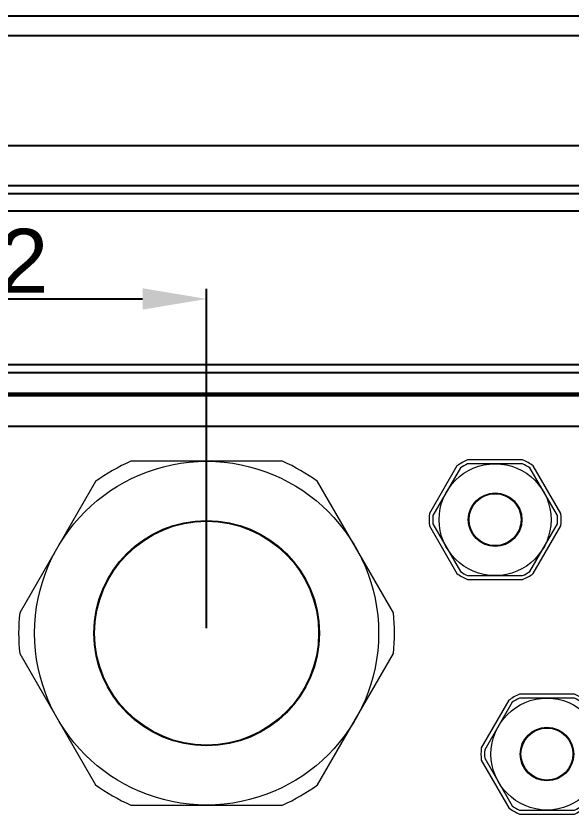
# Model space of a CAD drawing. Header units: millimetres. Extents: x 46697 to 51381, y 25488 to 34806.
# Drawn here: x 49468.6 to 49538, y 28261 to 28360.8 of the extents above; entities that cross this region are included whole.
import ezdxf

# ---------------------------------------------------------------- set-up
doc = ezdxf.new("R2010")
doc.units = ezdxf.units.MM
doc.layers.add('000-KOTIRANJE', color=254, linetype='Continuous', lineweight=5)
doc.layers.add('000-PI-Oprema', color=30, linetype='Continuous', lineweight=5)
doc.layers.add('000-PI-ORMAR', color=51, linetype='Continuous')
doc.layers.add('210-0', color=7, linetype='Continuous')
doc.styles.get("Standard").update_dxf_attribs({"font": 'arial.ttf'})
doc.dimstyles.new('ISO-25-lb', dxfattribs={"dimtxt": 8, "dimasz": 8, "dimexe": 1.25, "dimexo": 0.625, "dimtad": 1, "dimdec": 1, "dimtxsty": 'Standard', "dimcen": 5, "dimadec": 0, "dimazin": 0, "dimtfac": 1, "dimtdec": 1, "dimtmove": 0, "dimatfit": 3, "dimfxl": 1, "dimarcsym": 0})

# ---------------------------------------------------------------- blocks, each defined once
blk = doc.blocks.new('NSYCRN325150_bottom')
at = {"layer": '000-PI-ORMAR'}
for p, q in [((49561.72, 30888.931), (49801.72, 30888.931)), ((49804.22, 30886.431), (49559.22, 30886.431)), ((49559.22, 30872.731), (49804.22, 30872.731)), ((49577.52, 30867.731), (49786.92, 30867.731)), ((49559.42, 30866.731), (49805.02, 30866.731)), ((49807.22, 30864.531), (49557.22, 30864.531)), ((49608.72, 30845.342), (49755.72, 30845.342)), ((49755.72, 30844.282), (49608.72, 30844.282)), ((49608.22, 30841.471), (49756.22, 30841.471)), ((49608.72, 30841.75), (49755.72, 30841.75)), ((49755.72, 30841.679), (49608.72, 30841.679)), ((49756.22, 30837.591), (49608.22, 30837.591))]:
    blk.add_line(p, q, dxfattribs=at)
blk = doc.blocks.new('2_2411_851_28__01_0_in_2411_851_28__4')
at = {"layer": '000-PI-Oprema'}
for p, q in [((9.487, 21.5), (-9.487, 21.5)), ((-13.876, 18.966), (-23.363, 2.534)), ((23.363, 2.534), (13.876, 18.966)), ((-23.363, -2.534), (-13.876, -18.966)), ((13.876, -18.966), (23.363, -2.534)), ((-9.487, -21.5), (9.487, -21.5))]:
    blk.add_line(p, q, dxfattribs=at)
for radius in [21.5, 14.1, 14]:
    blk.add_circle((0, 0), radius, dxfattribs=at)
for start, end in [(113.80938, 126.19062), (53.80938, 66.19062), (173.80938, 186.19062), (353.80938, 6.19062), (233.80938, 246.19062), (293.80938, 306.19062)]:
    blk.add_arc((0, 0), 23.5, start, end, dxfattribs=at)
blk = doc.blocks.new('*U221')
blk.add_blockref('2_2411_851_28__01_0_in_2411_851_28__4', (0, 0))
blk = doc.blocks.new('*U222')
at = {"layer": '000-PI-Oprema', "color": 0, "linetype": 'ByBlock', "lineweight": -2, "transparency": 16777216}
blk.add_blockref('*U221', (0, 0), dxfattribs=at)
blk = doc.blocks.new('M12')
at = {"layer": '000-PI-Oprema'}
for p, q in [((3.441, 7), (-3.441, 7)), ((3.437, 7.5), (-3.437, 7.5)), ((-4.777, 6.726), (-8.214, 0.774)), ((-4.342, 6.48), (-7.783, 0.52)), ((7.783, 0.52), (4.342, 6.48)), ((8.214, 0.774), (4.777, 6.726)), ((-8.214, -0.774), (-4.777, -6.726)), ((-7.783, -0.52), (-4.342, -6.48)), ((4.342, -6.48), (7.783, -0.52)), ((4.777, -6.726), (8.214, -0.774)), ((-3.441, -7), (3.441, -7)), ((-3.437, -7.5), (3.437, -7.5))]:
    blk.add_line(p, q, dxfattribs=at)
for radius in [7, 3.35, 3.25]:
    blk.add_circle((0, 0), radius, dxfattribs=at)
for radius, start, end in [(8.25, 114.61998, 125.38002), (7.8, 116.17695, 123.82305), (8.25, 54.61998, 65.38002), (7.8, 56.17695, 63.82305), (8.25, 174.61998, 185.38002), (7.8, 176.17695, 183.82305), (7.8, 356.17695, 3.82305), (8.25, 354.61998, 5.38002), (8.25, 234.61998, 245.38002), (7.8, 236.17695, 243.82305), (8.25, 294.61998, 305.38002), (7.8, 296.17695, 303.82305)]:
    blk.add_arc((0, 0), radius, start, end, dxfattribs=at)
blk = doc.blocks.new('*U227')
at = {"layer": '210-0', "ltscale": 0.25}
blk.add_blockref('M12', (0, 0), dxfattribs=at)
blk = doc.blocks.new('*U228')
at = {"layer": '000-PI-ORMAR', "color": 0, "linetype": 'ByBlock', "lineweight": -2, "transparency": 16777216}
for p in [(0, 0), (25, 0), (50, 0)]:
    blk.add_blockref('*U227', p, dxfattribs=at)
blk = doc.blocks.new('*U320')
at = {"layer": '210-0', "ltscale": 0.25}
blk.add_blockref('M12', (0, 0), dxfattribs=at)
blk = doc.blocks.new('*U321')
at = {"layer": '000-PI-ORMAR', "color": 0, "linetype": 'ByBlock', "lineweight": -2, "transparency": 16777216}
blk.add_blockref('*U320', (0, 0), dxfattribs=at)
blk = doc.blocks.new('*D334')
at = {"layer": '000-KOTIRANJE', "color": 0, "linetype": 'Continuous', "lineweight": -2, "ltscale": 0.25, "transparency": 16777216}
for p, q in [((49440.427, 28284.235), (49440.427, 28326.672)), ((49492.427, 28284.235), (49492.427, 28326.672)), ((49448.427, 28325.422), (49484.427, 28325.422))]:
    blk.add_line(p, q, dxfattribs=at)
at = {"layer": '000-KOTIRANJE', "color": 0, "ltscale": 0.25, "transparency": 16777216}
for points in [[(49448.427, 28326.755), (49448.427, 28324.088), (49440.427, 28325.422)], [(49484.427, 28326.755), (49484.427, 28324.088), (49492.427, 28325.422)]]:
    blk.add_solid(points, dxfattribs=at)
at = {"layer": 'Defpoints', "color": 0, "ltscale": 0.25, "transparency": 16777216}
for p in [(49492.427, 28325.422), (49440.427, 28283.61), (49492.427, 28283.61)]:
    blk.add_point(p, dxfattribs=at)
at = {"layer": '000-KOTIRANJE', "color": 0, "ltscale": 0.25, "transparency": 16777216, "insert": (49466.427, 28330.131), "char_height": 8, "attachment_point": 5}
blk.add_mtext('52', dxfattribs=at)

msp = doc.modelspace()

# ---------------------------------------------------------------- block references
at = {"layer": '000-PI-Oprema', "color": 7}
msp.add_blockref('*U222', (49492.427, 28283.61), dxfattribs=at)
at = {"layer": '000-PI-ORMAR'}
for name, p in [('NSYCRN325150_bottom', (-171.671, -2528.11)), ('*U321', (49528.493, 28297.806)), ('*U228', (49534.976, 28268.483))]:
    msp.add_blockref(name, p, dxfattribs=at)

# ---------------------------------------------------------------- dimensions: what is measured, and where the dimension line sits
at = {"layer": '000-KOTIRANJE', "ltscale": 0.25}
dim = msp.add_linear_dim(base=(49492.427, 28325.422), p1=(49440.427, 28283.61), p2=(49492.427, 28283.61), dimstyle='ISO-25-lb', dxfattribs=at)
dim.commit()
dim.dimension.update_dxf_attribs({"geometry": '*D334', "text_midpoint": (49466.427, 28325.422), "dimtype": 160})

doc.saveas('drawing.dxf')
